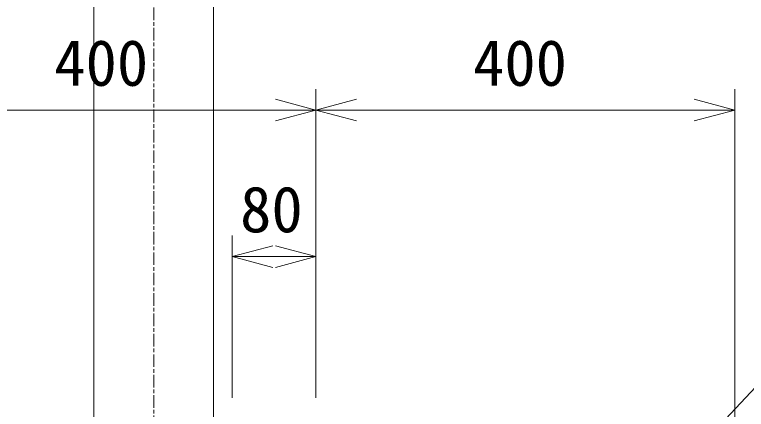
# Model space of a CAD drawing. Units: millimetres, scale not verified. Extents: x -400 to 400, y -275 to 275.
# Drawn here: x 308.54 to 343.49, y 161.73 to 180.59 of the extents above; entities that cross this region are included whole.
import ezdxf
from ezdxf.enums import TextEntityAlignment as Align

# ---------------------------------------------------------------- set-up
doc = ezdxf.new("R2010")
doc.units = ezdxf.units.MM
doc.linetypes.add('CHAIN', pattern=[18.5, 12, -1.5, 3.5, -1.5])
doc.layers.add('0-0', color=7, linetype='Continuous')
doc.layers.add('0-1_現況線', color=1, linetype='Continuous', lineweight=18)
doc.styles.add('ＭＳ ゴシック', font='')
doc.styles.get('ＭＳ ゴシック').set_extended_font_data('MS Gothic')

# ---------------------------------------------------------------- blocks, each defined once
blk = doc.blocks.new('-GLay-0-')
at = {"layer": '0-1_現況線', "linetype": 'CHAIN'}
blk.add_line((14713.58, 9929.07), (14713.58, 8754.07), dxfattribs=at)
at = {"layer": '0-1_現況線'}
for p, q in [((14656.43, 9829.07), (14656.43, 8754.07)), ((14770.73, 9829.07), (14770.73, 8754.07))]:
    blk.add_line(p, q, dxfattribs=at)
at = {"layer": '0-1_現況線', "color": 4}
for p, q in [((14868.58, 9480.55), (14868.58, 9340.55)), ((15268.58, 9480.55), (15268.58, 8995.16)), ((14868.58, 9460.55), (14829.94, 9470.91)), ((14868.58, 9460.55), (14907.22, 9470.91)), ((15268.58, 9460.55), (15229.94, 9470.91)), ((14468.58, 9460.55), (14868.58, 9460.55)), ((14868.58, 9460.55), (14829.94, 9450.2)), ((14868.58, 9460.55), (15268.58, 9460.55)), ((14868.58, 9460.55), (14907.22, 9450.2)), ((15268.58, 9460.55), (15229.94, 9450.2)), ((14788.58, 9340.55), (14788.58, 9185.66)), ((14868.58, 9340.55), (14868.58, 9185.66)), ((14788.58, 9320.55), (14827.22, 9330.91)), ((14868.58, 9320.55), (14829.94, 9330.91)), ((14788.58, 9320.55), (14827.22, 9310.2)), ((14788.58, 9320.55), (14868.58, 9320.55)), ((14868.58, 9320.55), (14829.94, 9310.2))]:
    blk.add_line(p, q, dxfattribs=at)
blk.add_lwpolyline([(14968.58, 8854.07), (15389.19, 9303.05), (15742.6, 9303.05)], dxfattribs=at)
at = {"layer": '0-1_現況線', "color": 7, "style": 'ＭＳ ゴシック'}
for s, p in [('400', (14618.58, 9470.55)), ('400', (15018.58, 9470.55)), ('80', (14796.08, 9330.55))]:
    blk.add_text(s, height=43.99, dxfattribs=at).set_placement(p, align=Align.BOTTOM_LEFT)

msp = doc.modelspace()

# ---------------------------------------------------------------- block references
at = {"layer": '0-0', "xscale": 0.05, "yscale": 0.05}
msp.add_blockref('-GLay-0-', (-420.5, -297), dxfattribs=at)

doc.saveas('drawing.dxf')
